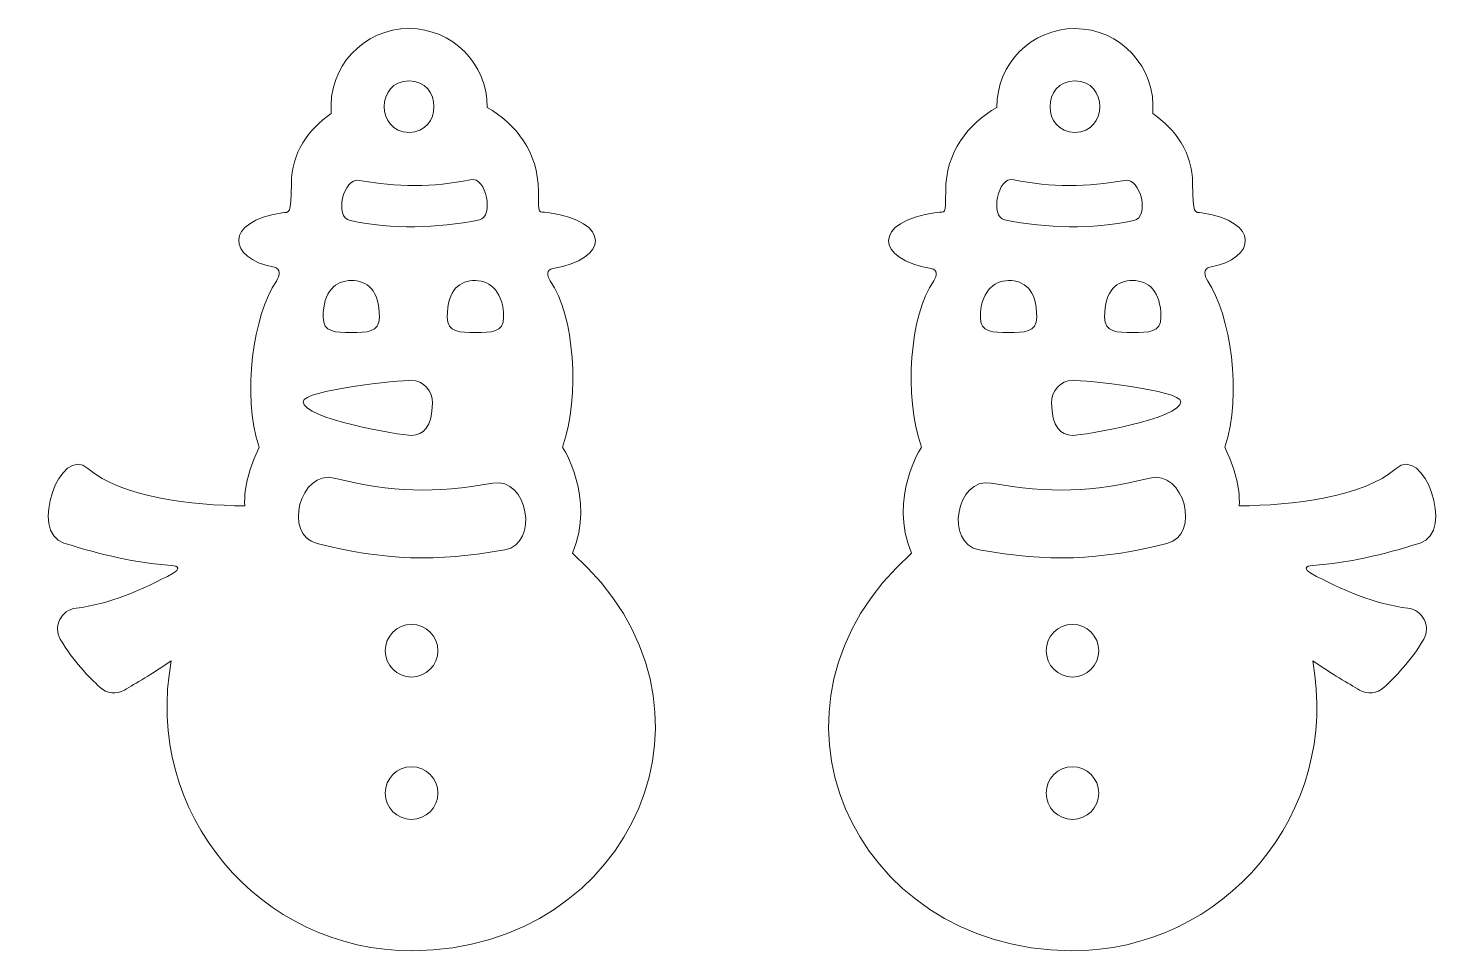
# Model space of a CAD drawing. Header units: inches. Extents: x 0.45 to 3.53, y 0 to 1.99.
import ezdxf

# ---------------------------------------------------------------- set-up
doc = ezdxf.new("R2010")
doc.units = ezdxf.units.IN
doc.header["$MEASUREMENT"] = 0
doc.layers.add('_U+0421_U+043B_U+043E_U+0439 1', color=7, linetype='Continuous')

msp = doc.modelspace()

# ---------------------------------------------------------------- linework, layer by layer
at = {"layer": '_U+0421_U+043B_U+043E_U+0439 1', "color": 12, "lineweight": 9, "true_color": 0xe30613}
for points, knots in [([(0.7632, 0.8179), (0.6985, 0.7826), (0.6234, 0.7506), (0.5541, 0.7426), (0.522, 0.7389), (0.5036, 0.7032), (0.52, 0.6754), (0.5468, 0.6296), (0.5822, 0.5931), (0.6057, 0.5716), (0.6201, 0.5584), (0.6413, 0.5561), (0.6582, 0.5659), (0.6816, 0.5794), (0.718, 0.6013), (0.7595, 0.6286), (0.6982, 0.3017), (0.9495, 0.0015), (1.2807, 0.0031), (1.7548, 0.0055), (1.9919, 0.5357), (1.6252, 0.861), (1.6753, 0.9816), (1.604, 1.09), (1.604, 1.09), (1.642, 1.2015), (1.6294, 1.3752), (1.5773, 1.4493), (1.5693, 1.4607), (1.5692, 1.4739), (1.583, 1.4761), (1.7026, 1.4948), (1.7121, 1.5778), (1.5713, 1.5968), (1.552, 1.5994), (1.5516, 1.589), (1.5516, 1.6428), (1.5516, 1.7277), (1.5036, 1.7875), (1.4411, 1.8237), (1.4421, 1.9186), (1.3653, 1.994), (1.2726, 1.994), (1.1749, 1.994), (1.0962, 1.9106), (1.1048, 1.8108), (1.0552, 1.7761), (1.0188, 1.7255), (1.0186, 1.6594), (1.0184, 1.5907), (1.0143, 1.5982), (0.9984, 1.5959), (0.8732, 1.5778), (0.8799, 1.4977), (0.9816, 1.4786), (0.9955, 1.476), (0.9942, 1.4605), (0.9862, 1.4488), (0.9371, 1.3774), (0.9107, 1.2029), (0.9492, 1.09), (0.9284, 1.0454), (0.9162, 1.0072), (0.9179, 0.9632), (0.8047, 0.9652), (0.6511, 0.9812), (0.5795, 1.0444), (0.5202, 1.0968), (0.4514, 0.9061), (0.5278, 0.8829), (0.6105, 0.8577), (0.6817, 0.8402), (0.7594, 0.835), (0.7765, 0.8338), (0.7783, 0.8261), (0.7632, 0.8179)], [0, 0, 0, 0, 1, 1, 1, 2, 2, 2, 3, 3, 3, 4, 4, 4, 5, 5, 5, 6, 6, 6, 7, 7, 7, 8, 8, 8, 9, 9, 9, 10, 10, 10, 11, 11, 11, 12, 12, 12, 13, 13, 13, 14, 14, 14, 15, 15, 15, 16, 16, 16, 17, 17, 17, 18, 18, 18, 19, 19, 19, 20, 20, 20, 21, 21, 21, 22, 22, 22, 23, 23, 23, 24, 24, 24, 25, 25, 25, 25]), ([(3.2229, 0.8349), (3.3005, 0.8402), (3.3717, 0.8577), (3.4545, 0.8829), (3.5308, 0.9061), (3.462, 1.0968), (3.4028, 1.0444), (3.3312, 0.9812), (3.1775, 0.9651), (3.0644, 0.9632), (3.0661, 1.0072), (3.0538, 1.0454), (3.033, 1.09), (3.0715, 1.2029), (3.0451, 1.3774), (2.9961, 1.4488), (2.9881, 1.4605), (2.9867, 1.476), (3.0006, 1.4786), (3.1024, 1.4977), (3.1091, 1.5777), (2.9838, 1.5959), (2.968, 1.5982), (2.9638, 1.5907), (2.9637, 1.6594), (2.9635, 1.7255), (2.9271, 1.7761), (2.8774, 1.8107), (2.886, 1.9106), (2.8073, 1.9939), (2.7096, 1.9939), (2.6169, 1.9939), (2.5402, 1.9186), (2.5412, 1.8237), (2.4786, 1.7875), (2.4307, 1.7277), (2.4307, 1.6428), (2.4307, 1.589), (2.4302, 1.5994), (2.4109, 1.5968), (2.2702, 1.5778), (2.2797, 1.4948), (2.3992, 1.4761), (2.413, 1.4739), (2.413, 1.4607), (2.4049, 1.4493), (2.3528, 1.3752), (2.3403, 1.2015), (2.3783, 1.09), (2.3783, 1.09), (2.3069, 0.9816), (2.3571, 0.861), (1.9904, 0.5357), (2.2275, 0.0054), (2.7015, 0.0031), (3.0327, 0.0015), (3.284, 0.3017), (3.2227, 0.6286), (3.2643, 0.6012), (3.3007, 0.5794), (3.324, 0.5659), (3.3409, 0.5561), (3.3621, 0.5584), (3.3766, 0.5716), (3.4, 0.593), (3.4355, 0.6296), (3.4623, 0.6754), (3.4786, 0.7032), (3.4602, 0.7389), (3.4281, 0.7426), (3.3589, 0.7506), (3.2838, 0.7826), (3.219, 0.8179), (3.204, 0.8261), (3.2058, 0.8338), (3.2229, 0.8349)], [0, 0, 0, 0, 1, 1, 1, 2, 2, 2, 3, 3, 3, 4, 4, 4, 5, 5, 5, 6, 6, 6, 7, 7, 7, 8, 8, 8, 9, 9, 9, 10, 10, 10, 11, 11, 11, 12, 12, 12, 13, 13, 13, 14, 14, 14, 15, 15, 15, 16, 16, 16, 17, 17, 17, 18, 18, 18, 19, 19, 19, 20, 20, 20, 21, 21, 21, 22, 22, 22, 23, 23, 23, 24, 24, 24, 25, 25, 25, 25]), ([(1.2727, 1.7698), (1.2012, 1.7698), (1.201, 1.881), (1.2727, 1.881), (1.3442, 1.881), (1.3443, 1.7698), (1.2727, 1.7698)], [0, 0, 0, 0, 1, 1, 1, 2, 2, 2, 2]), ([(2.7096, 1.881), (2.7812, 1.881), (2.7811, 1.7698), (2.7096, 1.7698), (2.638, 1.7698), (2.6381, 1.881), (2.7096, 1.881)], [0, 0, 0, 0, 1, 1, 1, 2, 2, 2, 2]), ([(1.4246, 1.5809), (1.3307, 1.5628), (1.2386, 1.5598), (1.1452, 1.5793), (1.1114, 1.5863), (1.1298, 1.6726), (1.1651, 1.6661), (1.245, 1.6513), (1.3252, 1.6507), (1.4046, 1.6676), (1.441, 1.6754), (1.4554, 1.5868), (1.4246, 1.5809)], [0, 0, 0, 0, 1, 1, 1, 2, 2, 2, 3, 3, 3, 4, 4, 4, 4]), ([(2.5776, 1.6676), (2.657, 1.6507), (2.7373, 1.6513), (2.8171, 1.6661), (2.8525, 1.6726), (2.8708, 1.5863), (2.837, 1.5793), (2.7437, 1.5598), (2.6515, 1.5628), (2.5577, 1.5809), (2.5269, 1.5868), (2.5413, 1.6754), (2.5776, 1.6676)], [0, 0, 0, 0, 1, 1, 1, 2, 2, 2, 3, 3, 3, 4, 4, 4, 4]), ([(1.1479, 1.4499), (1.1814, 1.4499), (1.2087, 1.4297), (1.2087, 1.3711), (1.2087, 1.3375), (1.1814, 1.3378), (1.1479, 1.3378), (1.1143, 1.3378), (1.0871, 1.3375), (1.0871, 1.3711), (1.0871, 1.4273), (1.1143, 1.4499), (1.1479, 1.4499)], [0, 0, 0, 0, 1, 1, 1, 2, 2, 2, 3, 3, 3, 4, 4, 4, 4]), ([(1.4767, 1.3711), (1.4767, 1.3375), (1.4494, 1.3378), (1.4159, 1.3378), (1.3823, 1.3378), (1.3551, 1.3375), (1.3551, 1.3711), (1.3551, 1.4314), (1.3823, 1.4499), (1.4159, 1.4499), (1.4494, 1.4499), (1.4767, 1.4221), (1.4767, 1.3711)], [0, 0, 0, 0, 1, 1, 1, 2, 2, 2, 3, 3, 3, 4, 4, 4, 4]), ([(2.5664, 1.4499), (2.6, 1.4499), (2.6272, 1.4314), (2.6272, 1.3711), (2.6272, 1.3375), (2.6, 1.3378), (2.5664, 1.3378), (2.5328, 1.3378), (2.5056, 1.3375), (2.5056, 1.3711), (2.5056, 1.4221), (2.5328, 1.4499), (2.5664, 1.4499)], [0, 0, 0, 0, 1, 1, 1, 2, 2, 2, 3, 3, 3, 4, 4, 4, 4]), ([(2.8952, 1.3711), (2.8952, 1.3375), (2.868, 1.3378), (2.8344, 1.3378), (2.8008, 1.3378), (2.7736, 1.3375), (2.7736, 1.3711), (2.7736, 1.4297), (2.8008, 1.4499), (2.8344, 1.4499), (2.868, 1.4499), (2.8952, 1.4273), (2.8952, 1.3711)], [0, 0, 0, 0, 1, 1, 1, 2, 2, 2, 3, 3, 3, 4, 4, 4, 4]), ([(1.278, 1.2346), (1.3031, 1.2346), (1.3239, 1.2106), (1.3233, 1.1856), (1.3221, 1.1339), (1.3031, 1.1157), (1.278, 1.1157), (1.253, 1.1157), (1.0441, 1.1513), (1.0441, 1.1884), (1.0441, 1.2138), (1.253, 1.2346), (1.278, 1.2346)], [0, 0, 0, 0, 1, 1, 1, 2, 2, 2, 3, 3, 3, 4, 4, 4, 4]), ([(2.9382, 1.1884), (2.9382, 1.1513), (2.7293, 1.1157), (2.7042, 1.1157), (2.6792, 1.1157), (2.6601, 1.1339), (2.6589, 1.1856), (2.6583, 1.2106), (2.6792, 1.2346), (2.7042, 1.2346), (2.7293, 1.2346), (2.9382, 1.2138), (2.9382, 1.1884)], [0, 0, 0, 0, 1, 1, 1, 2, 2, 2, 3, 3, 3, 4, 4, 4, 4]), ([(1.1112, 1.0236), (1.2353, 0.9924), (1.3276, 0.9898), (1.4537, 1.0125), (1.5286, 1.0259), (1.5546, 0.882), (1.4792, 0.8685), (1.3309, 0.8419), (1.22, 0.8455), (1.0741, 0.8822), (1, 0.9008), (1.0375, 1.0421), (1.1112, 1.0236)], [0, 0, 0, 0, 1, 1, 1, 2, 2, 2, 3, 3, 3, 4, 4, 4, 4]), ([(2.9082, 0.8822), (2.7623, 0.8455), (2.6513, 0.8419), (2.503, 0.8685), (2.4277, 0.882), (2.4537, 1.0259), (2.5285, 1.0125), (2.6546, 0.9898), (2.7469, 0.9924), (2.8711, 1.0236), (2.9448, 1.0421), (2.9822, 0.9008), (2.9082, 0.8822)], [0, 0, 0, 0, 1, 1, 1, 2, 2, 2, 3, 3, 3, 4, 4, 4, 4]), ([(1.2212, 0.6508), (1.2212, 0.6821), (1.2467, 0.7075), (1.278, 0.7075), (1.3094, 0.7075), (1.3348, 0.6821), (1.3348, 0.6508), (1.3348, 0.6194), (1.3094, 0.594), (1.278, 0.594), (1.2467, 0.594), (1.2212, 0.6194), (1.2212, 0.6508)], [0, 0, 0, 0, 1, 1, 1, 2, 2, 2, 3, 3, 3, 4, 4, 4, 4]), ([(2.7042, 0.594), (2.6729, 0.594), (2.6475, 0.6194), (2.6475, 0.6508), (2.6475, 0.6821), (2.6729, 0.7075), (2.7042, 0.7075), (2.7356, 0.7075), (2.761, 0.6821), (2.761, 0.6508), (2.761, 0.6194), (2.7356, 0.594), (2.7042, 0.594)], [0, 0, 0, 0, 1, 1, 1, 2, 2, 2, 3, 3, 3, 4, 4, 4, 4]), ([(1.2212, 0.3434), (1.2212, 0.3747), (1.2467, 0.4002), (1.278, 0.4002), (1.3094, 0.4002), (1.3348, 0.3747), (1.3348, 0.3434), (1.3348, 0.312), (1.3094, 0.2866), (1.278, 0.2866), (1.2467, 0.2866), (1.2212, 0.312), (1.2212, 0.3434)], [0, 0, 0, 0, 1, 1, 1, 2, 2, 2, 3, 3, 3, 4, 4, 4, 4]), ([(2.7042, 0.2866), (2.6729, 0.2866), (2.6475, 0.312), (2.6475, 0.3434), (2.6475, 0.3747), (2.6729, 0.4002), (2.7042, 0.4002), (2.7356, 0.4002), (2.761, 0.3747), (2.761, 0.3434), (2.761, 0.312), (2.7356, 0.2866), (2.7042, 0.2866)], [0, 0, 0, 0, 1, 1, 1, 2, 2, 2, 3, 3, 3, 4, 4, 4, 4])]:
    msp.add_open_spline(points, degree=3, knots=knots, dxfattribs=at)

doc.saveas('drawing.dxf')
